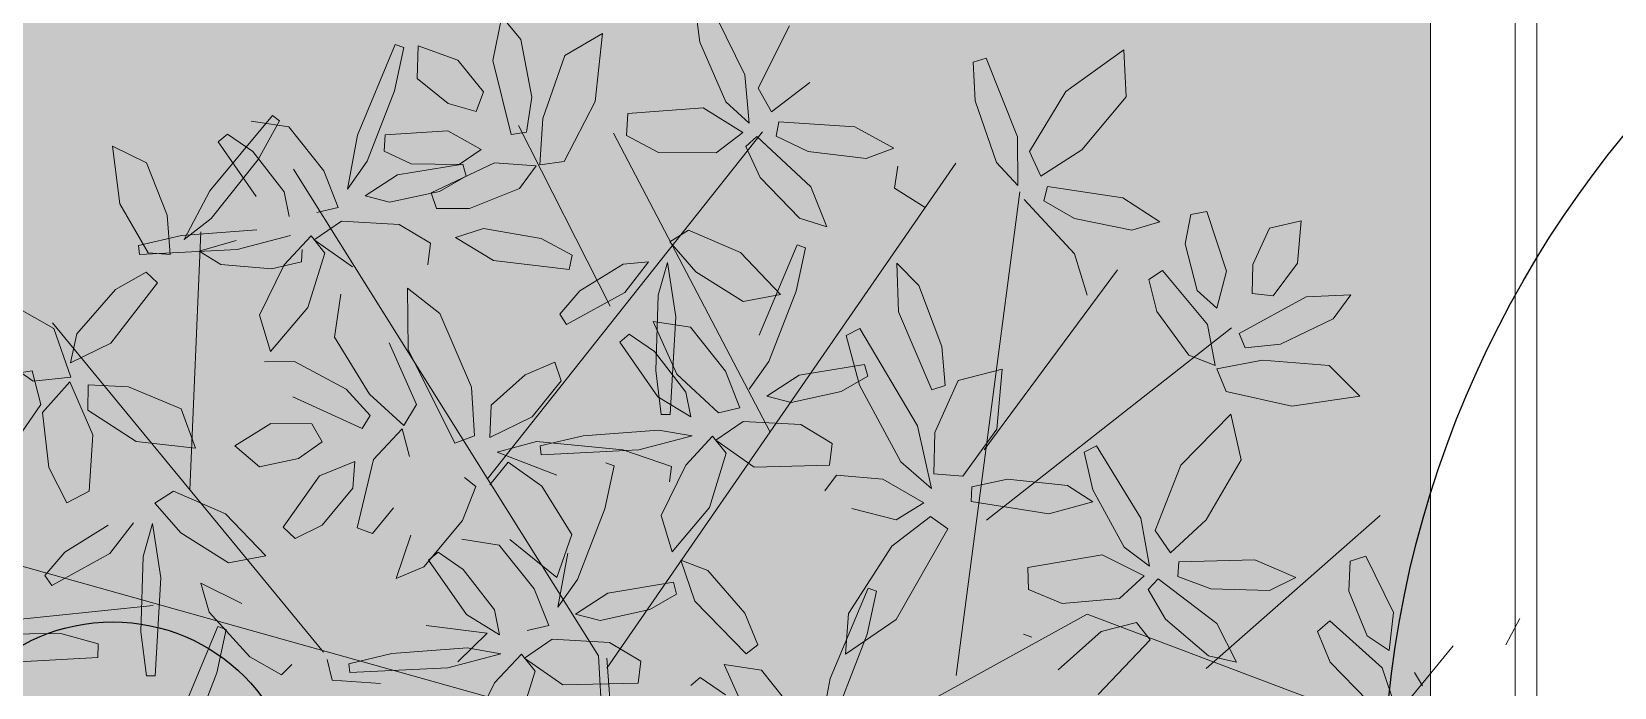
# Model space of a CAD drawing. Header units: metres. Extents: x 349703 to 349913, y 9282546 to 9282694.
# Drawn here: x 349746.114 to 349747.983, y 9282628.958 to 9282629.731 of the extents above; entities that cross this region are included whole.
import ezdxf

# ---------------------------------------------------------------- set-up
doc = ezdxf.new("R2010")
doc.units = ezdxf.units.M
doc.header["$LTSCALE"] = 0.25
for name, color, linetype, lineweight in [('AREA-VERDE', 3, 'CONTINUOUS', 9), ('ARQ-FONDO', 253, 'CONTINUOUS', 9), ('LLORAD-SIMB', 1, 'CONTINUOUS', 25), ('LLORAD-TEXTO', 1, 'CONTINUOUS', 25)]:
    doc.layers.add(name, color=color, linetype=linetype, lineweight=lineweight)

# ---------------------------------------------------------------- blocks, each defined once
blk = doc.blocks.new('PLAZA CENTRAL')
at = {"layer": 'ARQ-FONDO'}
blk.add_lwpolyline([(349596.6395, 9282641.1169), (349621.0817, 9282641.1169), (349621.0817, 9282622.8854), (349596.6395, 9282622.8854)], close=True, dxfattribs=at)
blk = doc.blocks.new('WAKDOQ')
at = {"layer": 'AREA-VERDE', "lineweight": 0, "true_color": 0xc4e4b2, "transparency": 33554687}
h = blk.add_hatch(color=3, dxfattribs=at)
h.dxf.hatch_style = 1
h.paths.add_polyline_path([(349597.5175, 9282630.6762), (349595.3826, 9282630.6762), (349595.3826, 9282627.0063), (349597.5175, 9282627.0063)])
at = {"layer": 'ARQ-FONDO'}
for points in [[(349595.2826, 9282647.2826), (349597.6175, 9282647.2826), (349597.6175, 9282598.1901), (349595.2826, 9282598.1901)], [(349595.3826, 9282630.6762), (349597.5175, 9282630.6762), (349597.5175, 9282627.0063), (349595.3826, 9282627.0063)]]:
    blk.add_lwpolyline(points, close=True, dxfattribs=at)
blk = doc.blocks.new('ARR2')
at = {"layer": 'ARQ-FONDO', "lineweight": 5}
for p, q in [((2741.0724, 1215.982), (2741.0812, 1215.9163)), ((2741.158, 1215.861), (2741.0943, 1215.9907)), ((2740.7432, 1215.9601), (2740.7275, 1215.8854)), ((2740.7756, 1215.921), (2740.7432, 1215.9601)), ((2741.1806, 1215.8379), (2741.2344, 1215.9446)), ((2740.4969, 1215.758), (2740.5613, 1215.9124)), ((2740.5613, 1215.9124), (2740.5757, 1215.9071)), ((2740.6001, 1215.91), (2740.5986, 1215.8547)), ((2740.6682, 1215.8859), (2740.6001, 1215.91)), ((2740.7946, 1215.8229), (2740.7756, 1215.921)), ((2740.9148, 1215.9314), (2740.8508, 1215.894)), ((2740.9022, 1215.8152), (2740.9148, 1215.9314)), ((2741.0812, 1215.9163), (2741.1256, 1215.8145)), ((2740.5757, 1215.9071), (2740.5597, 1215.8335)), ((2740.7117, 1215.8316), (2740.6682, 1215.8859)), ((2740.7275, 1215.8854), (2740.7593, 1215.7592)), ((2740.8508, 1215.894), (2740.8132, 1215.7865)), ((2741.5701, 1215.8892), (2741.5475, 1215.8824)), ((2741.6232, 1215.7549), (2741.5701, 1215.8892)), ((2741.706, 1215.8322), (2741.805, 1215.9032)), ((2741.805, 1215.9032), (2741.8089, 1215.8235)), ((2741.1652, 1215.7782), (2741.158, 1215.861)), ((2741.5475, 1215.8824), (2741.5511, 1215.8162)), ((2740.5597, 1215.8335), (2740.5131, 1215.7133)), ((2740.5986, 1215.8547), (2740.6513, 1215.8117)), ((2740.6992, 1215.7981), (2740.7117, 1215.8316)), ((2741.2032, 1215.7974), (2741.1806, 1215.8379)), ((2741.269, 1215.8479), (2741.2032, 1215.7974)), ((2741.644, 1215.7301), (2741.706, 1215.8322)), ((2740.6513, 1215.8117), (2740.6992, 1215.7981)), ((2740.7854, 1215.7631), (2740.7946, 1215.8229)), ((2740.8494, 1215.713), (2740.9022, 1215.8152)), ((2741.0867, 1215.8046), (2740.9583, 1215.7949)), ((2741.1544, 1215.7623), (2741.0867, 1215.8046)), ((2741.1256, 1215.8145), (2741.1652, 1215.7782)), ((2741.5511, 1215.8162), (2741.5873, 1215.7111)), ((2741.8089, 1215.8235), (2741.7329, 1215.7331)), ((2740.2447, 1215.6629), (2740.3517, 1215.7915)), ((2740.3155, 1215.7818), (2740.3795, 1215.772)), ((2740.3638, 1215.7823), (2740.3269, 1215.7166)), ((2740.3517, 1215.7915), (2740.3638, 1215.7823)), ((2740.9283, 1215.4661), (2740.7715, 1215.7746)), ((2740.8132, 1215.7865), (2740.8081, 1215.7072)), ((2740.9583, 1215.7949), (2740.9557, 1215.7574)), ((2741.2157, 1215.7806), (2741.2116, 1215.756)), ((2741.3455, 1215.7719), (2741.2157, 1215.7806)), ((2740.2591, 1215.7464), (2740.275, 1215.7598)), ((2740.275, 1215.7598), (2740.3182, 1215.7302)), ((2740.3795, 1215.772), (2740.4392, 1215.697)), ((2740.4795, 1215.666), (2740.4969, 1215.758)), ((2740.5439, 1215.7583), (2740.5421, 1215.7305)), ((2740.651, 1215.7651), (2740.5439, 1215.7583)), ((2740.7079, 1215.7335), (2740.651, 1215.7651)), ((2740.7181, 1215.1712), (2741.1878, 1215.7637)), ((2740.7593, 1215.7592), (2740.7854, 1215.7631)), ((2741.2009, 1215.2512), (2740.9339, 1215.7613)), ((2740.9557, 1215.7574), (2741.0108, 1215.7283)), ((2741.1092, 1215.7278), (2741.1544, 1215.7623)), ((2741.1782, 1215.7554), (2741.1595, 1215.7388)), ((2741.2706, 1215.6699), (2741.1782, 1215.7554)), ((2741.2116, 1215.756), (2741.266, 1215.73)), ((2741.4121, 1215.7357), (2741.3455, 1215.7719)), ((2741.6239, 1215.6718), (2741.6232, 1215.7549)), ((2740.0784, 1215.739), (2740.1366, 1215.7108)), ((2740.0908, 1215.6409), (2740.0784, 1215.739)), ((2740.3237, 1215.6533), (2740.2591, 1215.7464)), ((2740.3182, 1215.7302), (2740.3715, 1215.6613)), ((2740.5421, 1215.7305), (2740.5883, 1215.7088)), ((2740.6705, 1215.7081), (2740.7079, 1215.7335)), ((2741.0108, 1215.7283), (2741.1092, 1215.7278)), ((2741.1595, 1215.7388), (2741.1841, 1215.6858)), ((2741.266, 1215.73), (2741.3652, 1215.718)), ((2741.3652, 1215.718), (2741.4121, 1215.7357)), ((2741.6633, 1215.6879), (2741.644, 1215.7301)), ((2741.7329, 1215.7331), (2741.6633, 1215.6879)), ((2740.1366, 1215.7108), (2740.1716, 1215.6216)), ((2740.3269, 1215.7166), (2740.2471, 1215.6155)), ((2740.9083, 1214.8699), (2740.3874, 1215.6998)), ((2740.4392, 1215.697), (2740.4639, 1215.6344)), ((2740.5131, 1215.7133), (2740.4795, 1215.666)), ((2740.5649, 1215.69), (2740.6768, 1215.7084)), ((2740.5883, 1215.7088), (2740.6705, 1215.7081)), ((2740.7306, 1215.7109), (2740.6224, 1215.6593)), ((2740.6768, 1215.7084), (2740.682, 1215.6882)), ((2740.8019, 1215.7058), (2740.7306, 1215.7109)), ((2740.7731, 1215.6667), (2740.8019, 1215.7058)), ((2740.8081, 1215.7072), (2740.8494, 1215.713)), ((2740.9225, 1214.8488), (2741.5179, 1215.7101)), ((2741.419, 1215.7048), (2741.4134, 1215.6677)), ((2741.5873, 1215.7111), (2741.6239, 1215.6718)), ((2740.5097, 1215.6541), (2740.5649, 1215.69)), ((2740.682, 1215.6882), (2740.6367, 1215.6619)), ((2740.6878, 1215.6326), (2740.7731, 1215.6667)), ((2741.1841, 1215.6858), (2741.2513, 1215.6163)), ((2741.2979, 1215.6015), (2741.2706, 1215.6699)), ((2741.4134, 1215.6677), (2741.466, 1215.6343)), ((2741.6744, 1215.6702), (2741.6684, 1215.6459)), ((2741.8031, 1215.6512), (2741.6744, 1215.6702)), ((2740.1395, 1215.5571), (2740.0908, 1215.6409)), ((2740.2011, 1215.5801), (2740.2447, 1215.6629)), ((2740.3715, 1215.6613), (2740.3799, 1215.6189)), ((2740.5516, 1215.6435), (2740.5097, 1215.6541)), ((2740.6367, 1215.6619), (2740.5516, 1215.6435)), ((2740.6224, 1215.6593), (2740.6314, 1215.633)), ((2741.5187, 1214.8365), (2741.6275, 1215.6613)), ((2741.7204, 1215.5555), (2741.635, 1215.648)), ((2741.6684, 1215.6459), (2741.7206, 1215.6158)), ((2741.8666, 1215.6098), (2741.8031, 1215.6512)), ((2740.1716, 1215.6216), (2740.1769, 1215.5545)), ((2740.2471, 1215.6155), (2740.2011, 1215.5801)), ((2740.4639, 1215.6344), (2740.4274, 1215.6259)), ((2740.6314, 1215.633), (2740.6878, 1215.6326)), ((2741.2513, 1215.6163), (2741.2979, 1215.6015)), ((2741.7206, 1215.6158), (2741.8185, 1215.596)), ((2741.9192, 1215.6226), (2741.9098, 1215.5724)), ((2741.9465, 1215.6279), (2741.9192, 1215.6226)), ((2741.9801, 1215.5259), (2741.9465, 1215.6279)), ((2740.1231, 1215.5696), (2740.1965, 1215.5868)), ((2740.1965, 1215.5868), (2740.325, 1215.5964)), ((2740.2106, 1215.153), (2740.2292, 1215.5932)), ((2740.3822, 1215.5865), (2740.2916, 1215.5626)), ((2740.3715, 1215.5367), (2740.4174, 1215.5861)), ((2740.4174, 1215.5861), (2740.4407, 1215.5567)), ((2740.4696, 1215.6112), (2740.4227, 1215.5791)), ((2740.5679, 1215.6056), (2740.4696, 1215.6112)), ((2740.6214, 1215.5737), (2740.5679, 1215.6056)), ((2740.7118, 1215.5988), (2740.6641, 1215.5836)), ((2740.8103, 1215.5817), (2740.7118, 1215.5988)), ((2741.0299, 1215.5757), (2741.0615, 1215.5959)), ((2741.0615, 1215.5959), (2741.1505, 1215.5575)), ((2741.8185, 1215.596), (2741.8666, 1215.6098)), ((2742.0536, 1215.5992), (2742.0253, 1215.5373)), ((2742.1076, 1215.6116), (2742.0536, 1215.5992)), ((2742.1014, 1215.5397), (2742.1076, 1215.6116)), ((2740.1246, 1215.5544), (2740.1231, 1215.5696)), ((2740.2916, 1215.5626), (2740.1246, 1215.5544)), ((2740.2265, 1215.5599), (2740.2898, 1215.578)), ((2740.2634, 1215.5374), (2740.2265, 1215.5599)), ((2740.4021, 1215.5626), (2740.4012, 1215.5418)), ((2740.4227, 1215.5791), (2740.4881, 1215.5333)), ((2740.6169, 1215.5365), (2740.6214, 1215.5737)), ((2740.6641, 1215.5836), (2740.7288, 1215.5439)), ((2740.8633, 1215.553), (2740.8103, 1215.5817)), ((2741.074, 1215.5249), (2741.0299, 1215.5757)), ((2741.1825, 1215.4165), (2741.247, 1215.5708)), ((2741.2613, 1215.5656), (2741.2453, 1215.4919)), ((2741.247, 1215.5708), (2741.2613, 1215.5656)), ((2741.9098, 1215.5724), (2741.9299, 1215.4927)), ((2740.1769, 1215.5545), (2740.1395, 1215.5571)), ((2740.3501, 1215.53), (2740.2634, 1215.5374)), ((2740.3295, 1215.4506), (2740.3715, 1215.5367)), ((2740.4012, 1215.5418), (2740.3501, 1215.53)), ((2740.4407, 1215.5567), (2740.412, 1215.4642)), ((2740.7288, 1215.5439), (2740.858, 1215.5286)), ((2740.858, 1215.5286), (2740.8633, 1215.553)), ((2740.8761, 1215.4923), (2740.9502, 1215.538)), ((2740.9502, 1215.538), (2740.9932, 1215.5419)), ((2740.9932, 1215.5419), (2740.9531, 1215.4897)), ((2741.0098, 1215.485), (2741.0257, 1215.5408)), ((2741.0257, 1215.5408), (2741.0399, 1215.4482)), ((2741.1505, 1215.5575), (2741.2188, 1215.4861)), ((2741.4174, 1215.5395), (2741.4204, 1215.4564)), ((2741.4551, 1215.5012), (2741.4174, 1215.5395)), ((2741.7421, 1215.4851), (2741.7204, 1215.5555)), ((2742.0253, 1215.5373), (2742.0242, 1215.4876)), ((2742.0597, 1215.4839), (2742.1014, 1215.5397)), ((2740.0756, 1215.4032), (2740.1553, 1215.5061)), ((2740.1362, 1215.5242), (2740.0835, 1215.4945)), ((2740.1553, 1215.5061), (2740.1362, 1215.5242)), ((2741.1553, 1215.4741), (2741.074, 1215.5249)), ((2741.5662, 1215.2212), (2741.7939, 1215.5281)), ((2741.8706, 1215.5269), (2741.8474, 1215.5116)), ((2741.8474, 1215.5116), (2741.8611, 1215.4569)), ((2741.9477, 1215.4352), (2741.8706, 1215.5269)), ((2741.9639, 1215.4629), (2741.9801, 1215.5259)), ((2739.9781, 1215.4281), (2739.8586, 1215.4962)), ((2740.0835, 1215.4945), (2740.0179, 1215.4191)), ((2740.4684, 1215.4864), (2740.4573, 1215.4131)), ((2740.5822, 1215.4968), (2740.5832, 1215.3922)), ((2740.637, 1215.4539), (2740.5822, 1215.4968)), ((2740.8421, 1215.4525), (2740.8761, 1215.4923)), ((2740.9531, 1215.4897), (2740.8537, 1215.4352)), ((2741.0058, 1215.3562), (2741.0098, 1215.485)), ((2741.2188, 1215.4861), (2741.1553, 1215.4741)), ((2741.2453, 1215.4919), (2741.1987, 1215.3718)), ((2741.4942, 1215.3972), (2741.4551, 1215.5012)), ((2741.9299, 1215.4927), (2741.9639, 1215.4629)), ((2742.1159, 1215.4822), (2742.0017, 1215.4196)), ((2742.0242, 1215.4876), (2742.0597, 1215.4839)), ((2742.1921, 1215.4858), (2742.1159, 1215.4822)), ((2742.1624, 1215.4446), (2742.1921, 1215.4858)), ((2740.3481, 1215.3887), (2740.3295, 1215.4506)), ((2740.412, 1215.4642), (2740.3481, 1215.3887)), ((2740.6912, 1215.3281), (2740.637, 1215.4539)), ((2740.8537, 1215.4352), (2740.8421, 1215.4525)), ((2741.4204, 1215.4564), (2741.4773, 1215.3236)), ((2741.8611, 1215.4569), (2741.9156, 1215.3829)), ((2740.4388, 1214.8759), (2739.976, 1215.4379)), ((2740.0073, 1215.3451), (2739.9781, 1215.4281)), ((2741.0012, 1215.4403), (2741.0651, 1215.4305)), ((2741.0418, 1215.3502), (2741.0012, 1215.4403)), ((2741.0399, 1215.4482), (2741.0305, 1215.2812)), ((2741.0651, 1215.4305), (2741.1248, 1215.3555)), ((2741.3544, 1215.4279), (2741.3308, 1215.416)), ((2741.4524, 1215.262), (2741.3544, 1215.4279)), ((2741.5703, 1215.1013), (2741.9884, 1215.4291)), ((2741.9608, 1215.3649), (2741.9477, 1215.4352)), ((2742.0722, 1215.4015), (2742.1624, 1215.4446)), ((2739.8571, 1215.3984), (2739.9431, 1215.3383)), ((2740.0179, 1215.4191), (2740.0071, 1215.3694)), ((2740.0071, 1215.3694), (2740.0756, 1215.4032)), ((2740.4573, 1215.4131), (2740.5173, 1215.3163)), ((2740.5972, 1215.2983), (2740.5509, 1215.4036)), ((2740.9447, 1215.4048), (2740.9607, 1215.4183)), ((2741.0094, 1215.3118), (2740.9447, 1215.4048)), ((2740.9607, 1215.4183), (2741.0038, 1215.3887)), ((2741.3308, 1215.416), (2741.3536, 1215.3313)), ((2741.4996, 1215.3311), (2741.4942, 1215.3972)), ((2742.0017, 1215.4196), (2742.012, 1215.3953)), ((2742.012, 1215.3953), (2742.0722, 1215.4015)), ((2740.389, 1215.3716), (2740.3382, 1215.371)), ((2740.4773, 1215.3247), (2740.389, 1215.3716)), ((2740.5832, 1215.3922), (2740.6628, 1215.2325)), ((2740.7827, 1215.3491), (2740.8336, 1215.3707)), ((2740.8336, 1215.3707), (2740.8442, 1215.3391)), ((2741.0038, 1215.3887), (2741.0571, 1215.3198)), ((2741.1987, 1215.3718), (2741.1651, 1215.3244)), ((2741.9156, 1215.3829), (2741.9608, 1215.3649)), ((2742.0417, 1215.3743), (2741.9636, 1215.3592)), ((2742.1552, 1215.365), (2742.0417, 1215.3743)), ((2739.9413, 1215.356), (2739.8676, 1215.3444)), ((2739.9561, 1215.2983), (2739.9413, 1215.356)), ((2739.9431, 1215.3383), (2740.0073, 1215.3451)), ((2740.7247, 1215.2973), (2740.7827, 1215.3491)), ((2741.0152, 1215.2814), (2741.0058, 1215.3562)), ((2741.113, 1215.2844), (2741.0418, 1215.3502)), ((2741.1248, 1215.3555), (2741.1496, 1215.2929)), ((2741.1954, 1215.3126), (2741.2505, 1215.3485)), ((2741.2505, 1215.3485), (2741.3624, 1215.3668)), ((2741.3676, 1215.3466), (2741.3223, 1215.3204)), ((2741.3624, 1215.3668), (2741.3676, 1215.3466)), ((2741.5973, 1215.3589), (2741.5223, 1215.3397)), ((2741.5881, 1215.2565), (2741.5973, 1215.3589)), ((2741.9636, 1215.3592), (2741.9797, 1215.3208)), ((2742.2075, 1215.3125), (2742.1552, 1215.365)), ((2740.0056, 1215.3371), (2739.9592, 1215.2846)), ((2740.0452, 1215.2467), (2740.0056, 1215.3371)), ((2740.0367, 1215.3322), (2740.0362, 1215.2887)), ((2740.106, 1215.3285), (2740.0367, 1215.3322)), ((2740.1957, 1215.291), (2740.106, 1215.3285)), ((2740.5181, 1215.28), (2740.4773, 1215.3247)), ((2740.5173, 1215.3163), (2740.5759, 1215.2626)), ((2740.6966, 1215.2453), (2740.6912, 1215.3281)), ((2740.8442, 1215.3391), (2740.795, 1215.2774)), ((2741.0571, 1215.3198), (2741.0655, 1215.2774)), ((2741.3223, 1215.3204), (2741.2372, 1215.3019)), ((2741.3536, 1215.3313), (2741.424, 1215.2008)), ((2741.4773, 1215.3236), (2741.4996, 1215.3311)), ((2741.5223, 1215.3397), (2741.4825, 1215.251)), ((2741.9797, 1215.3208), (2742.0919, 1215.2954)), ((2739.9112, 1215.2329), (2739.9561, 1215.2983)), ((2740.0362, 1215.2887), (2740.1191, 1215.2351)), ((2740.22, 1215.2242), (2740.1957, 1215.291)), ((2740.3865, 1215.3118), (2740.5047, 1215.2573)), ((2740.5759, 1215.2626), (2740.5972, 1215.2983)), ((2740.7224, 1215.242), (2740.7247, 1215.2973)), ((2741.0655, 1215.2774), (2741.0094, 1215.3118)), ((2741.1496, 1215.2929), (2741.113, 1215.2844)), ((2741.2372, 1215.3019), (2741.1954, 1215.3126)), ((2742.0919, 1215.2954), (2742.2075, 1215.3125)), ((2739.9592, 1215.2846), (2739.9701, 1215.1908)), ((2740.3489, 1215.266), (2740.2873, 1215.2282)), ((2740.4185, 1215.2657), (2740.3489, 1215.266)), ((2740.4367, 1215.2349), (2740.4185, 1215.2657)), ((2740.5047, 1215.2573), (2740.5181, 1215.28)), ((2740.795, 1215.2774), (2740.7224, 1215.242)), ((2741.0305, 1215.2812), (2741.0152, 1215.2814)), ((2741.1552, 1215.2696), (2741.1083, 1215.2375)), ((2741.2535, 1215.2641), (2741.1552, 1215.2696)), ((2741.307, 1215.2322), (2741.2535, 1215.2641)), ((2741.4765, 1215.1551), (2741.4524, 1215.262)), ((2741.902, 1215.195), (2741.9874, 1215.2819)), ((2741.9874, 1215.2819), (2742.0049, 1215.204)), ((2740.0388, 1215.1509), (2740.0452, 1215.2467)), ((2740.1191, 1215.2351), (2740.22, 1215.2242)), ((2740.396, 1215.2062), (2740.4367, 1215.2349)), ((2740.573, 1215.2569), (2740.5243, 1215.2046)), ((2740.5854, 1215.2099), (2740.573, 1215.2569)), ((2740.6628, 1215.2325), (2740.6966, 1215.2453)), ((2740.8023, 1215.2355), (2740.735, 1215.2174)), ((2740.9499, 1215.2212), (2740.8023, 1215.2355)), ((2740.8087, 1215.2281), (2740.8821, 1215.2453)), ((2740.8821, 1215.2453), (2741.0106, 1215.2549)), ((2741.0678, 1215.245), (2740.9772, 1215.2211)), ((2741.0106, 1215.2549), (2741.0678, 1215.245)), ((2741.0571, 1215.1952), (2741.103, 1215.2445)), ((2741.103, 1215.2445), (2741.1263, 1215.2152)), ((2741.1083, 1215.2375), (2741.1738, 1215.1918)), ((2741.4825, 1215.251), (2741.4805, 1215.1803)), ((2741.5298, 1215.1761), (2741.5881, 1215.2565)), ((2740.2873, 1215.2282), (2740.3294, 1215.1922)), ((2740.735, 1215.2174), (2740.8372, 1215.1779)), ((2740.8102, 1215.2129), (2740.8087, 1215.2281)), ((2740.9772, 1215.2211), (2740.8102, 1215.2129)), ((2741.0329, 1215.1928), (2740.9499, 1215.2212)), ((2741.1263, 1215.2152), (2741.0976, 1215.1226)), ((2741.3025, 1215.1949), (2741.307, 1215.2322)), ((2741.7583, 1215.2279), (2741.7373, 1215.2173)), ((2741.7373, 1215.2173), (2741.7521, 1215.1527)), ((2741.8337, 1215.1046), (2741.7583, 1215.2279)), ((2739.9701, 1215.1908), (2740.0006, 1215.1305)), ((2740.3294, 1215.1922), (2740.396, 1215.2062)), ((2740.4924, 1215.2011), (2740.4321, 1215.1766)), ((2740.4887, 1215.156), (2740.4924, 1215.2011)), ((2740.5243, 1215.2046), (2740.4964, 1215.088)), ((2740.7537, 1215.2001), (2740.7228, 1215.1616)), ((2740.8113, 1215.159), (2740.7537, 1215.2001)), ((2740.9348, 1215.194), (2740.9188, 1215.1203)), ((2740.9205, 1215.1992), (2740.9348, 1215.194)), ((2741.0151, 1215.1091), (2741.0571, 1215.1952)), ((2741.0296, 1215.1667), (2741.0329, 1215.1928)), ((2741.1738, 1215.1918), (2741.3025, 1215.1949)), ((2741.424, 1215.2008), (2741.4765, 1215.1551)), ((2741.4805, 1215.1803), (2741.5298, 1215.1761)), ((2741.8584, 1215.0838), (2741.902, 1215.195)), ((2742.0049, 1215.204), (2741.9455, 1215.1019)), ((2740.4321, 1215.1766), (2740.3701, 1215.089)), ((2740.4365, 1215.0925), (2740.4887, 1215.156)), ((2740.6989, 1215.1584), (2740.6758, 1215.1009)), ((2740.6791, 1215.1737), (2740.6989, 1215.1584)), ((2740.8627, 1215.0765), (2740.8113, 1215.159)), ((2741.2944, 1215.1514), (2741.3146, 1215.1778)), ((2741.3146, 1215.1778), (2741.3933, 1215.1714)), ((2741.3933, 1215.1714), (2741.4632, 1215.1309)), ((2741.544, 1215.1331), (2741.5456, 1215.158)), ((2741.5456, 1215.158), (2741.6063, 1215.1709)), ((2741.6063, 1215.1709), (2741.7088, 1215.1601)), ((2741.7088, 1215.1601), (2741.7519, 1215.1323)), ((2740.0006, 1215.1305), (2740.0388, 1215.1509)), ((2740.151, 1215.1302), (2740.1826, 1215.1504)), ((2740.1952, 1215.0794), (2740.151, 1215.1302)), ((2740.1826, 1215.1504), (2740.2716, 1215.112)), ((2741.4632, 1215.1309), (2741.416, 1215.102)), ((2741.6766, 1215.1121), (2741.544, 1215.1331)), ((2741.7519, 1215.1323), (2741.6766, 1215.1121)), ((2741.7521, 1215.1527), (2741.8057, 1215.0554)), ((2740.2716, 1215.112), (2740.34, 1215.0406)), ((2740.5225, 1215.0785), (2740.5583, 1215.122)), ((2740.6758, 1215.1009), (2740.6097, 1215.0218)), ((2740.9188, 1215.1203), (2740.8722, 1215.0002)), ((2741.0338, 1215.0471), (2741.0151, 1215.1091)), ((2741.0976, 1215.1226), (2741.0338, 1215.0471)), ((2741.416, 1215.102), (2741.3407, 1215.1213)), ((2741.4748, 1215.1076), (2741.4091, 1215.057)), ((2741.5043, 1215.0867), (2741.4748, 1215.1076)), ((2741.8486, 1215.0229), (2741.8337, 1215.1046)), ((2741.9455, 1215.1019), (2741.8846, 1215.0455)), ((2741.9454, 1214.8481), (2742.2422, 1215.1094)), ((2740.9134, 1214.7457), (2739.7186, 1215.0803)), ((2739.9972, 1215.0468), (2740.0713, 1215.0925)), ((2740.1143, 1215.0964), (2740.0742, 1215.0442)), ((2740.1309, 1215.0394), (2740.1468, 1215.0953)), ((2740.1468, 1215.0953), (2740.161, 1215.0027)), ((2740.2764, 1215.0286), (2740.1952, 1215.0794)), ((2740.3701, 1215.089), (2740.3905, 1215.0702)), ((2740.3905, 1215.0702), (2740.4365, 1215.0925)), ((2740.4964, 1215.088), (2740.5225, 1215.0785)), ((2740.5625, 1215.0016), (2740.5878, 1215.0754)), ((2740.8369, 1215.0035), (2740.8627, 1215.0765)), ((2741.4162, 1214.9316), (2741.5043, 1215.0867)), ((2741.8846, 1215.0455), (2741.8584, 1215.0838)), ((2739.9632, 1215.007), (2739.9972, 1215.0468)), ((2740.6182, 1215.0332), (2740.6342, 1215.0466)), ((2740.6342, 1215.0466), (2740.6773, 1215.017)), ((2740.6747, 1215.0687), (2740.7386, 1215.0588)), ((2740.7386, 1215.0588), (2740.7983, 1214.9839)), ((2740.757, 1215.0683), (2740.8369, 1215.0035)), ((2741.4091, 1215.057), (2741.3349, 1214.9418)), ((2741.8057, 1215.0554), (2741.8486, 1215.0229)), ((2740.0742, 1215.0442), (2739.9748, 1214.9897)), ((2740.1269, 1214.9107), (2740.1309, 1215.0394)), ((2740.34, 1215.0406), (2740.2764, 1215.0286)), ((2740.6097, 1215.0218), (2740.5625, 1215.0016)), ((2740.6829, 1214.9401), (2740.6182, 1215.0332)), ((2740.8386, 1214.9528), (2740.856, 1215.0449)), ((2741.0488, 1215.0328), (2741.0725, 1214.9631)), ((2741.0945, 1215.0156), (2741.0488, 1215.0328)), ((2741.768, 1215.0419), (2741.641, 1215.0204)), ((2741.641, 1215.0204), (2741.6419, 1214.9829)), ((2741.8393, 1215.006), (2741.768, 1215.0419)), ((2741.8986, 1215.03), (2741.8968, 1215.005)), ((2742.0286, 1215.0333), (2741.8986, 1215.03)), ((2742.0983, 1215.0034), (2742.0286, 1215.0333)), ((2742.1915, 1215.0311), (2742.1891, 1214.98)), ((2742.2178, 1215.04), (2742.1915, 1215.0311)), ((2742.2652, 1214.9437), (2742.2178, 1215.04)), ((2739.9748, 1214.9897), (2739.9632, 1215.007)), ((2740.161, 1215.0027), (2740.1516, 1214.8357)), ((2740.2295, 1214.9936), (2740.2993, 1214.9588)), ((2740.2433, 1214.9442), (2740.2295, 1214.9936)), ((2740.6773, 1215.017), (2740.7306, 1214.9481)), ((2740.8722, 1215.0002), (2740.8386, 1214.9528)), ((2740.9241, 1214.9768), (2741.0359, 1214.9952)), ((2741.0359, 1214.9952), (2741.0411, 1214.975)), ((2741.1581, 1214.9428), (2741.0945, 1215.0156)), ((2741.7975, 1214.9675), (2741.8393, 1215.006)), ((2741.8636, 1215.0014), (2741.8465, 1214.9832)), ((2741.9635, 1214.9248), (2741.8636, 1215.0014)), ((2741.8968, 1215.005), (2741.9534, 1214.9843)), ((2742.0533, 1214.9815), (2742.0983, 1215.0034)), ((2740.7983, 1214.9839), (2740.8231, 1214.9213)), ((2740.8689, 1214.941), (2740.9241, 1214.9768)), ((2741.0411, 1214.975), (2740.9958, 1214.9488)), ((2741.3037, 1214.8311), (2741.3682, 1214.9854)), ((2741.3825, 1214.9802), (2741.3665, 1214.9065)), ((2741.3682, 1214.9854), (2741.3825, 1214.9802)), ((2741.6419, 1214.9829), (2741.6994, 1214.959)), ((2741.6994, 1214.959), (2741.7975, 1214.9675)), ((2741.8465, 1214.9832), (2741.8759, 1214.9326)), ((2741.9534, 1214.9843), (2742.0533, 1214.9815)), ((2742.1891, 1214.98), (2742.22, 1214.9038)), ((2740.1478, 1214.9555), (2739.6101, 1214.8999)), ((2740.3129, 1214.8681), (2740.2433, 1214.9442)), ((2740.739, 1214.9057), (2740.6829, 1214.9401)), ((2740.7306, 1214.9481), (2740.739, 1214.9057)), ((2740.9107, 1214.9303), (2740.8689, 1214.941)), ((2740.9958, 1214.9488), (2740.9107, 1214.9303)), ((2741.0725, 1214.9631), (2741.1604, 1214.873)), ((2741.18, 1214.8886), (2741.1581, 1214.9428)), ((2741.3349, 1214.9418), (2741.3299, 1214.8724)), ((2741.3693, 1214.7358), (2741.7422, 1214.9411)), ((2741.7422, 1214.9411), (2742.4277, 1214.6823)), ((2742.2579, 1214.879), (2742.2652, 1214.9437)), ((2740.1363, 1214.8359), (2740.1269, 1214.9107)), ((2740.194, 1214.7655), (2740.2585, 1214.9199)), ((2740.2728, 1214.9146), (2740.2568, 1214.841)), ((2740.2585, 1214.9199), (2740.2728, 1214.9146)), ((2740.7178, 1214.9084), (2740.6139, 1214.9213)), ((2740.8231, 1214.9213), (2740.7866, 1214.9128)), ((2741.3299, 1214.8724), (2741.4162, 1214.9316)), ((2741.7663, 1214.9113), (2741.6928, 1214.8459)), ((2741.8267, 1214.9266), (2741.7663, 1214.9113)), ((2741.8498, 1214.897), (2741.8267, 1214.9266)), ((2741.8759, 1214.9326), (2741.9493, 1214.8697)), ((2741.997, 1214.8592), (2741.9635, 1214.9248)), ((2742.1566, 1214.9296), (2742.1357, 1214.9112)), ((2742.1357, 1214.9112), (2742.1569, 1214.8589)), ((2742.2457, 1214.8494), (2742.1566, 1214.9296)), ((2742.457, 1214.8885), (2742.4807, 1214.9334)), ((2739.9901, 1214.9079), (2739.879, 1214.9068)), ((2740.054, 1214.8904), (2739.9901, 1214.9079)), ((2740.0534, 1214.8668), (2740.054, 1214.8904)), ((2740.5556, 1214.8737), (2740.6841, 1214.8833)), ((2740.668, 1214.8597), (2740.7178, 1214.9084)), ((2740.6841, 1214.8833), (2740.7413, 1214.8734)), ((2740.8288, 1214.898), (2740.7818, 1214.8659)), ((2740.927, 1214.8924), (2740.8288, 1214.898)), ((2740.9805, 1214.8605), (2740.927, 1214.8924)), ((2741.1604, 1214.873), (2741.18, 1214.8886)), ((2741.3665, 1214.9065), (2741.3199, 1214.7864)), ((2741.6338, 1214.9067), (2741.6481, 1214.9014)), ((2741.7609, 1214.8039), (2741.8498, 1214.897)), ((2742.0863, 1214.5442), (2742.3668, 1214.8866)), ((2742.22, 1214.9038), (2742.2579, 1214.879)), ((2739.9091, 1214.8588), (2740.0534, 1214.8668)), ((2740.3669, 1214.8376), (2740.3129, 1214.8681)), ((2740.4451, 1214.8636), (2740.4533, 1214.8284)), ((2740.4822, 1214.8564), (2740.5556, 1214.8737)), ((2740.4837, 1214.8412), (2740.4822, 1214.8564)), ((2740.7413, 1214.8734), (2740.6508, 1214.8495)), ((2740.7306, 1214.8236), (2740.7765, 1214.8729)), ((2740.7765, 1214.8729), (2740.7999, 1214.8436)), ((2740.7818, 1214.8659), (2740.8473, 1214.8202)), ((2740.9352, 1214.3642), (2740.9083, 1214.8699)), ((2740.9588, 1214.3743), (2740.9225, 1214.8658)), ((2740.976, 1214.8233), (2740.9805, 1214.8605)), ((2741.9493, 1214.8697), (2741.997, 1214.8592)), ((2742.1569, 1214.8589), (2742.2212, 1214.7932)), ((2740.1516, 1214.8357), (2740.1363, 1214.8359)), ((2740.2568, 1214.841), (2740.2102, 1214.7209)), ((2740.3846, 1214.8552), (2740.3669, 1214.8376)), ((2740.6508, 1214.8495), (2740.4837, 1214.8412)), ((2740.7999, 1214.8436), (2740.7711, 1214.751)), ((2741.0659, 1214.8194), (2741.0819, 1214.8328)), ((2741.0819, 1214.8328), (2741.1251, 1214.8032)), ((2741.1224, 1214.8549), (2741.1863, 1214.8451)), ((2741.1631, 1214.7648), (2741.1224, 1214.8549)), ((2741.1863, 1214.8451), (2741.246, 1214.7701)), ((2741.2863, 1214.739), (2741.3037, 1214.8311)), ((2742.2684, 1214.7816), (2742.2457, 1214.8494)), ((2742.3013, 1214.8415), (2742.3149, 1214.8188)), ((2740.4533, 1214.8284), (2740.5361, 1214.8228)), ((2740.6886, 1214.7374), (2740.7306, 1214.8236)), ((2740.8473, 1214.8202), (2740.976, 1214.8233))]:
    blk.add_line(p, q, dxfattribs=at)

msp = doc.modelspace()

# ---------------------------------------------------------------- linework, layer by layer
at = {"layer": 'LLORAD-SIMB'}
msp.add_circle((349746.21, 9282628.815), 0.22, dxfattribs=at)
at = {"layer": 'LLORAD-TEXTO'}
msp.add_circle((349748.96, 9282628.815), 1.25, dxfattribs=at)

# ---------------------------------------------------------------- block references
at = {"layer": 'ARQ-FONDO'}
for name, p in [('WAKDOQ', (150.2487, 0)), ('PLAZA CENTRAL', (151.2522, 0))]:
    msp.add_blockref(name, p, dxfattribs=at)
at = {"layer": 'ARQ-FONDO', "xscale": 0.6917913537138002, "yscale": 0.6917913537138002, "zscale": 0.6917913537138002}
msp.add_blockref('ARR2', (347850.6472, 9281788.5585), dxfattribs=at)

doc.saveas('drawing.dxf')
